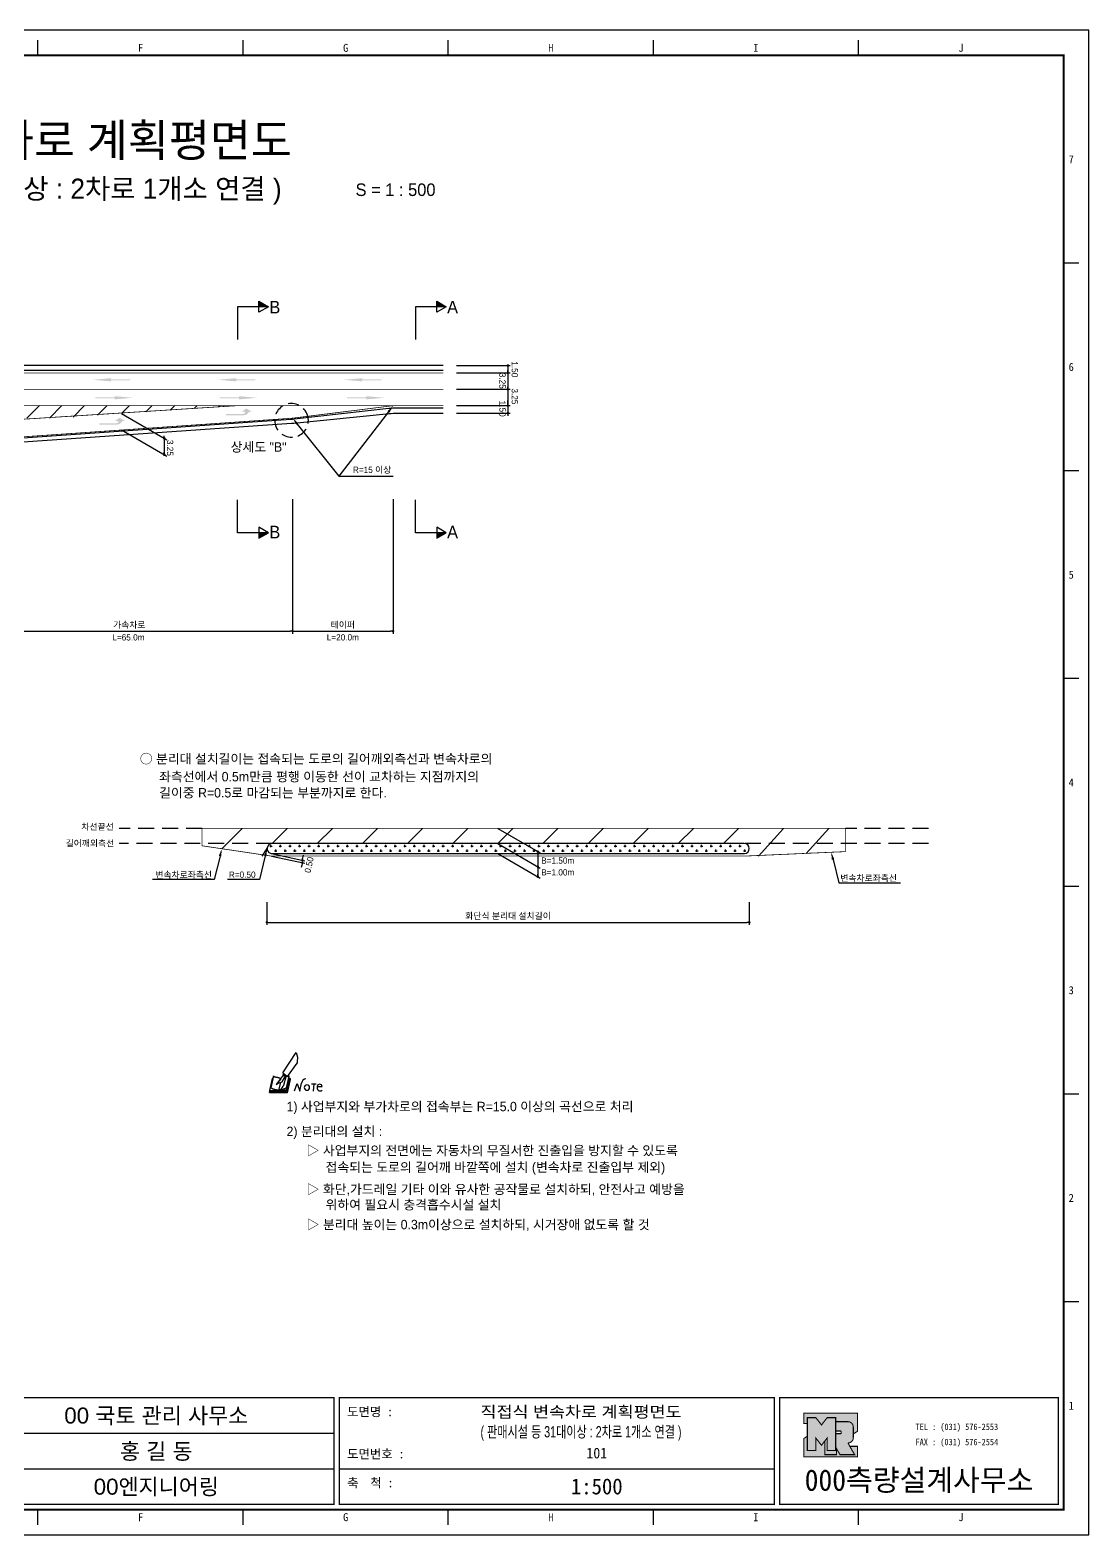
# Model space of a CAD drawing. Header units: millimetres. Extents: x 468 to 891, y -10 to 289.
# Drawn here: x 680.3 to 891, y -9.9 to 289.4 of the extents above; entities that cross this region are included whole.
import ezdxf
from ezdxf.enums import TextEntityAlignment as Align

# ---------------------------------------------------------------- set-up
doc = ezdxf.new("R2010")
doc.units = ezdxf.units.MM
doc.linetypes.add('HIDDEN', pattern=[9.525, 6.35, -3.175])
for name, color, linetype in [('CC-GSTR-0004', 4, 'Continuous'), ('CM-LANE-0030', 30, 'Continuous'), ('CZ-DIMT-0002', 7, 'Continuous'), ('CZ-LIN1-0007', 7, 'Continuous'), ('CZ-LIN2-0003', 3, 'Continuous'), ('CZ-LINE-0001', 7, 'Continuous'), ('CZ-TEXT-BOX0', 7, 'Continuous'), ('TITLE', 7, 'Continuous')]:
    doc.layers.add(name, color=color, linetype=linetype)
doc.styles.add('견고딕', font='arial.ttf')
doc.styles.add('돋움', font='')
doc.styles.add('돋음체', font='')
doc.styles.get('돋움').set_extended_font_data('Dotum')
doc.styles.get('돋음체').set_extended_font_data('DotumChe')

# ---------------------------------------------------------------- blocks, each defined once
blk = doc.blocks.new('note')
for p, q in [((0.85, 3.5), (3.53, 7.57)), ((3.53, 7.57), (3.8, 6.64)), ((3.8, 6.64), (3.69, 5.72)), ((1, 3.1), (0.75, 2.77)), ((0.85, 3.5), (1.8, 2.79)), ((1, 3.4), (0.85, 3.21)), ((0.85, 3.21), (1.52, 2.71)), ((1.8, 2.79), (3.74, 5.46)), ((3.69, 5.72), (3.74, 5.46)), ((-1.24, 2.36), (-1.77, 0)), ((-1.77, 0), (1.77, 0)), ((-1.77, 0), (-1.77, -0.3)), ((-1.53, 0.52), (-1.55, 0.54)), ((-1.01, 2.9), (-1.53, 0.52)), ((-1.48, 0.48), (-1.53, 0.52)), ((-1.43, 0.44), (-1.48, 0.48)), ((-1.38, 0.41), (-1.43, 0.44)), ((-1.33, 0.4), (-1.38, 0.41)), ((-1.27, 0.37), (-1.33, 0.4)), ((-1.22, 0.35), (-1.27, 0.37)), ((-1.13, 2.36), (-1.24, 2.36)), ((-1.17, 0.33), (-1.22, 0.35)), ((-1.12, 0.32), (-1.17, 0.33)), ((-1.02, 0.25), (-1.12, 0.32)), ((-0.97, 0.22), (-1.02, 0.25)), ((-1, 2.9), (-1.01, 2.9)), ((-0.98, 2.85), (-1, 2.9)), ((-0.95, 2.8), (-0.98, 2.85)), ((-0.93, 0.21), (-0.97, 0.22)), ((-0.9, 2.75), (-0.95, 2.8)), ((-0.88, 0.19), (-0.93, 0.21)), ((-0.85, 2.72), (-0.9, 2.75)), ((-0.8, 0.18), (-0.88, 0.19)), ((-0.79, 2.69), (-0.85, 2.72)), ((-0.75, 0.17), (-0.8, 0.18)), ((-0.74, 2.68), (-0.79, 2.69)), ((-0.7, 0.16), (-0.75, 0.17)), ((-0.69, 2.65), (-0.74, 2.68)), ((-0.64, 0.15), (-0.7, 0.16)), ((-0.64, 2.65), (-0.69, 2.65)), ((-0.59, 2.63), (-0.64, 2.65)), ((-0.58, 0.14), (-0.64, 0.15)), ((-0.54, 2.62), (-0.59, 2.63)), ((-0.53, 0.13), (-0.58, 0.14)), ((-0.48, 2.61), (-0.54, 2.62)), ((-0.48, 0.12), (-0.53, 0.13)), ((-0.43, 2.61), (-0.48, 2.61)), ((-0.43, 0.11), (-0.48, 0.12)), ((0.75, 2.77), (-0.46, 1.16)), ((0.37, 2.24), (-0.46, 1.16)), ((-0.46, 1.16), (-0.08, 1.47)), ((-0.38, 2.59), (-0.43, 2.61)), ((-0.38, 0.08), (-0.43, 0.11)), ((-0.33, 2.59), (-0.38, 2.59)), ((-0.29, 0.06), (-0.38, 0.08)), ((-0.27, 2.58), (-0.33, 2.59)), ((-0.23, 0.05), (-0.29, 0.06)), ((-0.22, 2.57), (-0.27, 2.58)), ((-0.16, 0.04), (-0.23, 0.05)), ((-0.17, 2.56), (-0.22, 2.57)), ((-0.12, 2.55), (-0.17, 2.56)), ((-0.11, 0.03), (-0.16, 0.04)), ((-0.07, 2.53), (-0.12, 2.55)), ((-0.04, 0.02), (-0.11, 0.03)), ((-0.08, 1.47), (0.72, 1.75)), ((-0.01, 2.51), (-0.07, 2.53)), ((-0.05, -0.3), (-0.05, 0)), ((0, 0), (-0.04, 0.02)), ((0.04, 2.5), (-0.01, 2.51)), ((0.37, 1.63), (0, 0)), ((0, 0), (1.6, 0.53)), ((0, 0), (1.65, 0.18)), ((0, 0.01), (0.06, 0.04)), ((0, -0.3), (0, 0)), ((0.09, 2.48), (0.04, 2.5)), ((0.05, -0.3), (0.05, 0)), ((0.06, 0.04), (0.11, 0.07)), ((0.14, 2.48), (0.09, 2.48)), ((0.11, 0.07), (0.16, 0.09)), ((0.2, 2.47), (0.14, 2.48)), ((0.16, 0.09), (0.21, 0.12)), ((0.26, 2.43), (0.18, 2.46)), ((0.21, 0.12), (0.27, 0.14)), ((0.34, 2.4), (0.26, 2.43)), ((0.27, 0.14), (0.36, 0.19)), ((0.45, 2.37), (0.34, 2.4)), ((0.36, 0.19), (0.41, 0.22)), ((0.41, 0.22), (0.46, 0.27)), ((0.46, 0.27), (0.51, 0.3)), ((0.51, 0.3), (0.56, 0.34)), ((0.56, 0.34), (0.6, 0.4)), ((0.6, 0.4), (0.64, 0.45)), ((0.64, 0.45), (0.67, 0.51)), ((0.67, 0.51), (0.74, 0.58)), ((0.72, 1.75), (1.16, 2.53)), ((0.74, 0.58), (0.79, 0.63)), ((0.79, 0.63), (0.83, 0.68)), ((0.83, 0.68), (0.86, 0.73)), ((0.86, 0.73), (0.89, 0.79)), ((0.89, 0.84), (0.92, 0.89)), ((0.89, 0.79), (0.89, 0.84)), ((0.92, 0.89), (0.96, 0.95)), ((0.96, 0.95), (1.01, 0.97)), ((1.47, 2.74), (1.01, 0.97)), ((1.16, 2.53), (1.37, 2.82)), ((2.13, 2.84), (1.44, 2.63)), ((1.52, 2.71), (1.66, 2.9)), ((1.6, 0.53), (2.13, 2.84)), ((1.65, 0.18), (2.19, 2.48)), ((1.77, 0), (2.3, 2.36)), ((1.77, -0.3), (2.3, 2.07)), ((1.77, -0.38), (2.3, 1.99)), ((1.77, -0.44), (2.3, 1.93)), ((1.77, 0), (1.77, -0.3)), ((2.19, 2.48), (2.04, 2.47)), ((2.3, 2.36), (2.16, 2.36)), ((2.3, 2.36), (2.3, 2.07)), ((3.21, -0.08), (3.68, 1.4)), ((3.68, 1.4), (4.26, -0.14)), ((4.26, -0.14), (4.56, 1.44)), ((6.55, 1.34), (7.46, 1.34)), ((7.01, 1.34), (6.87, -0.11)), ((7.71, 0.77), (7.71, 0.55)), ((7.71, 0.77), (8.67, 0.77)), ((-1.77, -0.3), (1.77, -0.3)), ((-1.77, -0.43), (-1.77, -0.3)), ((-1.77, -0.37), (1.77, -0.37)), ((-1.77, -0.43), (1.77, -0.43))]:
    blk.add_line(p, q)
for centre, major_axis, start_param, end_param in [((0.4, 2.31), (0.0702, 0.0702), 3.283946, 6.425539), ((5.68, 1.23), (-0.806, 0.806), -0.591174, 0.597824), ((5.66, 0.58), (-0.378, 0.378), 3.926991, 10.210176), ((8.3, 0.49), (0.422, 0.422), 2.265602, 4.634911), ((8.19, 0.77), (-0.342, 0.342), 3.926991, 7.068583)]:
    blk.add_ellipse(centre, major_axis=major_axis, ratio=1, start_param=start_param, end_param=end_param)
blk = doc.blocks.new('_Dot')
at = {"color": 0, "linetype": 'ByBlock', "lineweight": -2}
blk.add_line((-0.5, 0), (-1, 0), dxfattribs=at)
at = {"color": 0, "linetype": 'ByBlock', "const_width": 0.5}
blk.add_lwpolyline([(-0.25, 0, 1), (0.25, 0, 1)], format="xyb", close=True, dxfattribs=at)

msp = doc.modelspace()

# ---------------------------------------------------------------- hatches: boundary and pattern name
at = {"layer": 'CM-LANE-0030'}
h = msp.add_hatch(dxfattribs=at)
h.set_pattern_fill('ANSI31', color=256, style=0)
h.set_pattern_definition([(45, (464.765, -16.1047), (-2.245064, 2.245064), [])])
h.paths.add_polyline_path([(685.46, 212.22), (721.57, 214.72), (612.76, 214.72), (628.11, 212.41, -0.015132), (629.2, 212.22), (631.14, 212.22, 0.001024), (631.07, 212.24, -0.857281), (631.22, 213.22), (678.2, 213.22, -0.966023), (678.24, 212.22), (678.22, 212.22)])
at = {"layer": 'CZ-LIN1-0007'}
for points in [[(696.37, 220.18), (696.37, 219.96), (700.19, 219.97), (700.19, 219.75), (696.37, 219.75), (696.37, 219.54), (692.72, 219.86)], [(721.29, 220.18), (721.29, 219.96), (725.12, 219.97), (725.12, 219.75), (721.29, 219.75), (721.29, 219.54), (717.64, 219.86)], [(746.37, 220.18), (746.37, 219.96), (750.19, 219.97), (750.19, 219.75), (746.37, 219.75), (746.37, 219.54), (742.72, 219.86)], [(697.08, 216.6), (697.08, 216.39), (693.26, 216.39), (693.26, 216.17), (697.08, 216.17), (697.08, 215.96), (700.73, 216.28)], [(721.82, 216.6), (721.82, 216.39), (718, 216.39), (718, 216.17), (721.82, 216.17), (721.82, 215.96), (725.47, 216.28)], [(747.18, 216.6), (747.18, 216.39), (743.35, 216.39), (743.35, 216.17), (747.18, 216.17), (747.18, 215.96), (750.83, 216.28)], [(722.81, 212.81, 0.267976), (723.84, 213.5), (724.47, 213.5), (723.3, 214.15), (722.36, 213.51), (723.05, 213.5, -0.504994), (722.74, 213.08), (719.28, 213.06), (719.28, 212.79)], [(697.57, 210.95, 0.267976), (698.6, 211.64), (699.22, 211.64), (698.05, 212.29), (697.11, 211.65), (697.8, 211.64, -0.504994), (697.49, 211.22), (694.03, 211.2), (694.03, 210.93)]]:
    msp.add_hatch(color=256, dxfattribs=at).paths.add_polyline_path(points)
at = {"layer": 'CZ-LIN2-0003'}
h = msp.add_hatch(dxfattribs=at)
h.set_pattern_fill('CROSS', color=256, scale=0.15, style=0)
h.set_pattern_definition([(0, (395.5289, -331.0459), (0.9525, 0.9525), [0.47625, -1.42875]), (90, (395.76705, -331.284), (-0.9525, 0.9525), [0.47625, -1.42875])])
h.paths.add_polyline_path([(728.43, 127.6, 0.857281), (728.13, 125.65, -0.001024), (728.28, 125.6), (822.4, 125.6, 1), (822.4, 127.6)])
at = {"layer": 'CZ-LINE-0001'}
for points in [[(725.81, 235.49), (725.81, 234.39), (727.71, 234.39)], [(761.19, 235.49), (761.19, 234.39), (763.09, 234.39)], [(727.71, 189.44), (725.81, 189.44), (725.81, 188.34)], [(763.09, 189.44), (761.19, 189.44), (761.19, 188.34)]]:
    msp.add_hatch(color=256, dxfattribs=at).paths.add_polyline_path(points)
at = {"layer": 'TITLE', "ltscale": 150}
h = msp.add_hatch(color=8, dxfattribs=at)
edge = h.paths.add_edge_path()
edge.add_line((844.91, 14.28), (834.24, 14.28))
edge.add_line((834.24, 14.28), (834.24, 12.2))
edge.add_line((834.24, 12.2), (834.95, 12.2))
edge.add_line((834.95, 12.2), (834.95, 13.38))
edge.add_line((834.95, 13.38), (836.64, 13.38))
edge.add_line((836.64, 13.38), (837.77, 11.92))
edge.add_line((837.77, 11.92), (838.9, 13.38))
edge.add_line((838.9, 13.38), (840.59, 13.38))
edge.add_line((840.59, 13.38), (840.59, 12.58))
edge.add_line((840.59, 12.58), (843.03, 12.58))
edge.add_arc((843.03, 11.51), 1.07, 0, 90, ccw=False)
edge.add_line((844.1, 11.51), (844.1, 10.14))
edge.add_line((844.1, 10.14), (844.91, 10.65))
edge.add_line((844.91, 10.65), (844.91, 14.28))
h.paths.add_polyline_path([(838.45, 8.76), (837.77, 7.88), (836.64, 9.33), (836.64, 6.82), (834.95, 6.82), (834.95, 9.67), (834.24, 9.23), (834.24, 5.59), (844.91, 5.59), (844.91, 7.67), (843.41, 7.67), (844.37, 6.02), (841.46, 6.02), (840.76, 7.23), (840.76, 6.02), (838.45, 6.02)])
msp.add_hatch(color=5, dxfattribs=at).paths.add_polyline_path([(840.59, 13.38), (838.9, 13.38), (837.77, 11.92), (836.64, 13.38), (834.95, 13.38), (834.95, 6.82), (836.64, 6.82), (836.64, 9.33), (837.77, 7.88), (838.9, 9.33), (838.9, 6.82), (840.59, 6.82)])
h = msp.add_hatch(color=161, dxfattribs=at)
edge = h.paths.add_edge_path()
edge.add_arc((843.03, 11.51), 1.07, 360, 450)
edge.add_line((843.03, 12.58), (840.59, 12.58))
edge.add_line((840.59, 12.58), (840.59, 10.73))
edge.add_line((840.59, 10.73), (841.58, 10.73))
edge.add_arc((841.58, 10.61), 0.113, 0, 90, ccw=False)
edge.add_line((841.7, 10.61), (841.7, 10.3))
edge.add_arc((841.58, 10.3), 0.113, 270, 360, ccw=False)
edge.add_line((841.58, 10.19), (840.59, 10.19))
edge.add_line((840.59, 10.19), (840.59, 6.82))
edge.add_line((840.59, 6.82), (838.9, 6.82))
edge.add_line((838.9, 6.82), (838.9, 9.33))
edge.add_line((838.9, 9.33), (838.45, 8.76))
edge.add_line((838.45, 8.76), (838.45, 6.02))
edge.add_line((838.45, 6.02), (840.76, 6.02))
edge.add_line((840.76, 6.02), (840.76, 7.23))
edge.add_line((840.76, 7.23), (841.46, 6.02))
edge.add_line((841.46, 6.02), (844.37, 6.02))
edge.add_line((844.37, 6.02), (843.03, 8.34))
edge.add_arc((843.03, 9.41), 1.07, 270, 360)
edge.add_line((844.1, 9.41), (844.1, 11.51))

# ---------------------------------------------------------------- linework, layer by layer
at = {"color": 0, "linetype": 'ByBlock', "lineweight": -2}
for p, q in [((775.34, 222.47), (775.34, 222.22)), ((775.34, 221.47), (775.34, 221.72)), ((775.34, 220.97), (775.34, 220.72)), ((775.34, 218.22), (775.34, 218.47)), ((775.34, 217.72), (775.34, 217.47)), ((775.34, 214.97), (775.34, 215.22)), ((775.34, 214.97), (775.34, 215.22)), ((775.34, 212.97), (775.34, 212.72)), ((775.34, 212.97), (775.34, 212.72)), ((706.98, 208.46), (706.98, 208.71)), ((706.98, 207.96), (706.98, 207.71)), ((706.97, 205.21), (706.97, 205.46)), ((781.29, 125.77), (781.29, 125.52)), ((734.4, 123.54), (734.35, 123.3)), ((734.5, 124.53), (734.55, 124.78)), ((781.29, 122.77), (781.29, 122.52)), ((781.29, 121.27), (781.29, 121.52))]:
    msp.add_line(p, q, dxfattribs=at)
at = {"color": 0, "linetype": 'ByBlock', "const_width": 0.25}
for points in [[(775.34, 222.59, 1), (775.34, 222.84, 1)], [(775.34, 221.09, 1), (775.34, 221.34, 1)], [(775.34, 221.34, 1), (775.34, 221.09, 1)], [(775.34, 217.84, 1), (775.34, 218.09, 1)], [(775.34, 218.09, 1), (775.34, 217.84, 1)], [(775.34, 214.84, 1), (775.34, 214.59, 1)], [(775.34, 214.84, 1), (775.34, 214.59, 1)], [(775.34, 213.09, 1), (775.34, 213.34, 1)], [(775.34, 213.09, 1), (775.34, 213.34, 1)], [(706.98, 208.09, 1), (706.98, 208.34, 1)], [(706.98, 208.34, 1), (706.98, 208.09, 1)], [(706.97, 205.09, 1), (706.97, 204.84, 1)], [(781.29, 125.89, 1), (781.29, 126.14, 1)], [(734.48, 124.41, 1), (734.42, 124.17, 1)], [(734.42, 123.67, 1), (734.48, 123.91, 1)], [(781.29, 122.89, 1), (781.29, 123.14, 1)], [(781.29, 121.14, 1), (781.29, 120.89, 1)]]:
    msp.add_lwpolyline(points, format="xyb", close=True, dxfattribs=at)
at = {"layer": 'CC-GSTR-0004'}
for points in [[(762.51, 222.72), (587.51, 222.72)], [(762.51, 221.72), (587.51, 221.72)]]:
    msp.add_lwpolyline(points, dxfattribs=at)
for points in [[(762.51, 214.22), (753.36, 214.22, 0.028022), (751.68, 214.12), (751.68, 214.12), (732.83, 212), (732.83, 212, -0.010735), (732.19, 211.95), (732.19, 211.95), (677.9, 208.19, 0.201252), (667.7, 203.06)], [(668.28, 202.57, -0.201252), (677.95, 207.44), (732.29, 211.2, 0.007667), (732.74, 211.24), (751.77, 213.14, -0.024952), (753.26, 213.22), (762.51, 213.22)]]:
    msp.add_lwpolyline(points, format="xyb", dxfattribs=at)
at = {"layer": 'CM-LANE-0030'}
for p, q in [((718.43, 126.56), (722.47, 130.6)), ((728.45, 127.6), (731.45, 130.6)), ((737.43, 127.6), (740.43, 130.6)), ((746.41, 127.6), (749.41, 130.6)), ((755.39, 127.6), (758.39, 130.6)), ((764.37, 127.6), (767.37, 130.6)), ((773.35, 127.6), (776.35, 130.6)), ((782.33, 127.6), (785.33, 130.6)), ((791.31, 127.6), (794.31, 130.6)), ((800.29, 127.6), (803.29, 130.6)), ((809.27, 127.6), (812.27, 130.6)), ((818.25, 127.6), (821.25, 130.6)), ((825.23, 125.1), (830.23, 130.6)), ((834.71, 125.64), (839.21, 130.6)), ((726.45, 125.1), (727.44, 126.58))]:
    msp.add_line(p, q, dxfattribs=at)
at = {"layer": 'CM-LANE-0030', "const_width": 0.15}
msp.add_lwpolyline([(762.51, 217.97), (587.51, 217.97)], dxfattribs=at)
for points in [[(678.22, 211.97), (631.14, 211.97, -0.06063), (631.14, 211.97), (612.76, 214.72), (721.57, 214.72)], [(842.53, 130.6), (842.53, 125.99), (822.44, 125.1), (728.28, 125.1, -0.142447), (728.28, 125.1), (714.5, 127.15), (714.5, 130.6)]]:
    msp.add_lwpolyline(points, format="xyb", close=True, dxfattribs=at)
at = {"layer": 'CZ-LIN1-0007', "const_width": 0.15}
msp.add_lwpolyline([(762.51, 221.22), (587.51, 221.22)], dxfattribs=at)
msp.add_lwpolyline([(762.51, 214.72), (753.45, 214.72), (753.45, 214.72, 0.031099), (751.59, 214.6), (732.93, 212.27), (732.93, 212.27, -0.01381), (732.1, 212.19), (732.1, 212.19), (677.88, 208.44, 0.201252), (667.51, 203.22)], format="xyb", dxfattribs=at)
at = {"layer": 'CZ-LIN1-0007', "linetype": 'HIDDEN', "const_width": 0.15}
msp.add_lwpolyline([(753.45, 214.72), (721.57, 214.72)], dxfattribs=at)
at = {"layer": 'CZ-LIN2-0003'}
msp.add_lwpolyline([(822.4, 127.6), (728.43, 127.6, 0.857281), (728.13, 125.65, -0.001024), (728.28, 125.6), (822.44, 125.6), (822.47, 125.6, 0.966023)], format="xyb", close=True, dxfattribs=at)
at = {"layer": 'CZ-LINE-0001'}
for p, q in [((727.71, 234.39), (721.57, 234.39)), ((721.57, 234.39), (721.57, 227.85)), ((725.81, 233.29), (725.81, 235.49)), ((725.81, 235.49), (727.71, 234.39)), ((727.71, 234.39), (725.81, 233.29)), ((763.09, 234.39), (756.95, 234.39)), ((756.95, 234.39), (756.95, 227.85)), ((761.19, 233.29), (761.19, 235.49)), ((761.19, 235.49), (763.09, 234.39)), ((763.09, 234.39), (761.19, 233.29)), ((765.12, 222.72), (775.84, 222.72)), ((775.34, 222.22), (775.34, 213.22)), ((765.12, 221.22), (775.84, 221.22)), ((765.12, 221.22), (775.84, 221.22)), ((765.12, 217.97), (775.84, 217.97)), ((765.12, 217.97), (775.84, 217.97)), ((775.34, 215.22), (775.34, 215.72)), ((698.48, 213.12), (707.48, 207.93)), ((765.12, 214.72), (775.84, 214.72)), ((765.12, 214.72), (775.84, 214.72)), ((765.12, 213.22), (775.84, 213.22)), ((765.12, 213.22), (775.84, 213.22)), ((698.47, 209.87), (707.47, 204.67)), ((706.98, 207.71), (706.98, 204.71)), ((741.74, 200.7), (752.52, 200.7)), ((721.57, 189.44), (721.57, 195.98)), ((732.51, 196.12), (732.51, 169.35)), ((732.51, 196.12), (732.51, 169.35)), ((752.51, 196.12), (752.51, 169.35)), ((756.95, 189.44), (756.95, 195.98)), ((727.71, 189.44), (721.57, 189.44)), ((727.71, 189.44), (725.81, 190.54)), ((725.81, 190.54), (725.81, 188.34)), ((725.81, 188.34), (727.71, 189.44)), ((763.09, 189.44), (756.95, 189.44)), ((763.09, 189.44), (761.19, 190.54)), ((761.19, 190.54), (761.19, 188.34)), ((761.19, 188.34), (763.09, 189.44)), ((668.01, 169.85), (732.01, 169.85)), ((733.01, 169.85), (752.01, 169.85)), ((773.35, 130.6), (781.79, 125.73)), ((773.35, 127.6), (781.79, 122.73)), ((781.29, 126.02), (781.29, 121.02)), ((728.28, 125.6), (734.94, 124.18)), ((728.28, 125.1), (734.94, 123.68)), ((734.35, 123.3), (734.24, 122.81)), ((734.55, 124.78), (734.66, 125.27)), ((773.35, 125.6), (781.79, 120.73)), ((727.38, 115.96), (727.38, 111.42)), ((823.4, 115.96), (823.4, 111.42)), ((727.88, 111.92), (822.9, 111.92))]:
    msp.add_line(p, q, dxfattribs=at)
at = {"layer": 'CZ-LINE-0001', "linetype": 'HIDDEN', "ltscale": 0.35}
msp.add_line((735.62, 212.19), (735.62, 212.19), dxfattribs=at)
at = {"layer": 'CZ-LINE-0001', "linetype": 'HIDDEN', "ltscale": 0.5}
for p, q in [((714.5, 130.6), (697.98, 130.6)), ((859.06, 130.6), (842.53, 130.6)), ((728.43, 127.6), (697.98, 127.6)), ((859.06, 127.6), (822.4, 127.6))]:
    msp.add_line(p, q, dxfattribs=at)
at = {"layer": 'CZ-LINE-0001'}
for points in [[(751.6, 213.48), (741.74, 200.7)], [(733.45, 211.05), (741.74, 200.7)], [(718.07, 125.11), (716.89, 120.44), (704.66, 120.44)], [(727.07, 125.13), (725.9, 120.46), (719.55, 120.46)]]:
    msp.add_lwpolyline(points, dxfattribs=at)
at = {"layer": 'CZ-LINE-0001', "extrusion": (0, 0, -1)}
msp.add_lwpolyline([(-840.07, 124.44), (-841.24, 119.78), (-853.47, 119.78)], dxfattribs=at)
at = {"layer": 'CZ-LINE-0001', "linetype": 'HIDDEN', "ltscale": 0.35}
msp.add_arc((732.3, 211.79), 3.35, 6.7667, 6.749, dxfattribs=at)
at = {"layer": 'CZ-LINE-0001'}
for points in [[(751.4, 213.63), (752.52, 214.67), (751.8, 213.33)], [(733.26, 210.9), (732.51, 212.22), (733.65, 211.21)], [(717.82, 125.17), (718.43, 126.56), (718.31, 125.05)], [(726.83, 125.19), (727.44, 126.58), (727.31, 125.07)]]:
    msp.add_solid(points, dxfattribs=at)
at = {"layer": 'CZ-LINE-0001', "extrusion": (0, 0, -1)}
msp.add_solid([(-840.31, 124.5), (-839.7, 125.9), (-839.82, 124.38)], dxfattribs=at)
at = {"layer": 'TITLE', "color": 7, "linetype": 'Continuous'}
for p, q in [((681.83, 284.39), (681.83, 287.41)), ((722.66, 284.39), (722.66, 287.41)), ((763.48, 284.39), (763.48, 287.41)), ((804.31, 284.39), (804.31, 287.41)), ((845.13, 284.39), (845.13, 287.41)), ((888.98, 243.06), (885.96, 243.06)), ((888.98, 201.73), (885.96, 201.73)), ((888.98, 160.4), (885.96, 160.4)), ((888.98, 119.07), (885.96, 119.07)), ((888.98, 77.74), (885.96, 77.74)), ((888.98, 36.42), (885.96, 36.42)), ((681.83, -7.94), (681.83, -4.91)), ((722.66, -7.94), (722.66, -4.91)), ((763.48, -7.94), (763.48, -4.91)), ((804.31, -7.94), (804.31, -4.91)), ((845.13, -7.94), (845.13, -4.91))]:
    msp.add_line(p, q, dxfattribs=at)
at = {"layer": 'TITLE', "ltscale": 150}
for p, q in [((654.11, 10.3), (740.72, 10.3)), ((654.11, 3.22), (740.72, 3.22)), ((741.78, 3.22), (828.39, 3.22))]:
    msp.add_line(p, q, dxfattribs=at)
at = {"layer": 'TITLE'}
msp.add_line((886.07, -4.91), (477.21, -4.91), dxfattribs=at)
msp.add_lwpolyline([(467.63, -9.95), (890.99, -9.95), (890.99, 289.43), (467.63, 289.43)], close=True, dxfattribs=at)
at = {"layer": 'TITLE', "linetype": 'Continuous', "const_width": 0.403}
msp.add_lwpolyline([(477.71, -4.91), (477.71, 284.39), (885.96, 284.39), (885.96, -4.91)], close=True, dxfattribs=at)
at = {"layer": 'TITLE', "ltscale": 150}
for points, const_width in [([(740.72, -3.85), (654.11, -3.85), (654.11, 17.37), (740.72, 17.37)], 0.265), ([(741.78, 17.37), (828.39, 17.37), (828.39, -3.85), (741.78, -3.85)], 0.265), ([(884.9, 17.37), (884.9, -3.85), (829.46, -3.85), (829.46, 17.37), (884.9, 17.37)], 0.265), ([(840.59, 13.38), (838.9, 13.38), (837.77, 11.92), (836.64, 13.38), (834.95, 13.38), (834.95, 6.82), (836.64, 6.82), (836.64, 9.33), (837.77, 7.88), (838.9, 9.33), (838.9, 6.82), (840.59, 6.82)], 0.212), ([(838.45, 8.76), (837.77, 7.88), (836.64, 9.33), (836.64, 6.82), (834.95, 6.82), (834.95, 9.67), (834.24, 9.23), (834.24, 5.59), (844.91, 5.59), (844.91, 7.67), (843.41, 7.67), (844.37, 6.02), (841.46, 6.02), (840.76, 7.23), (840.76, 6.02), (838.45, 6.02)], 0.212)]:
    msp.add_lwpolyline(points, close=True, dxfattribs=dict(at, const_width=const_width))
at = {"layer": 'TITLE', "ltscale": 150, "const_width": 0.212}
for points in [[(844.91, 14.28), (834.24, 14.28), (834.24, 12.2), (834.95, 12.2), (834.95, 13.38), (836.64, 13.38), (837.77, 11.92), (838.9, 13.38), (840.59, 13.38), (840.59, 12.58), (843.03, 12.58, -0.414214), (844.1, 11.51), (844.1, 10.14), (844.91, 10.65)], [(844.1, 11.51, 0.414214), (843.03, 12.58), (840.59, 12.58), (840.59, 10.73), (841.58, 10.73, -0.414214), (841.7, 10.61), (841.7, 10.3, -0.414214), (841.58, 10.19), (840.59, 10.19), (840.59, 6.82), (838.9, 6.82), (838.9, 9.33), (838.45, 8.76), (838.45, 6.02), (840.76, 6.02), (840.76, 7.23), (841.46, 6.02), (844.37, 6.02), (843.03, 8.34, 0.414214), (844.1, 9.41)]]:
    msp.add_lwpolyline(points, format="xyb", close=True, dxfattribs=at)

# ---------------------------------------------------------------- block references
at = {"layer": 'CZ-LINE-0001', "xscale": 0.5, "yscale": 0.5, "zscale": 0.5}
for p in [(732.51, 169.85), (752.51, 169.85), (823.4, 111.92)]:
    msp.add_blockref('_Dot', p, dxfattribs=at)
at = {"layer": 'CZ-LINE-0001', "xscale": 0.5, "yscale": 0.5, "zscale": 0.5, "rotation": 180}
for p in [(732.51, 169.85), (727.38, 111.92)]:
    msp.add_blockref('_Dot', p, dxfattribs=at)
at = {"layer": 'CZ-TEXT-BOX0'}
msp.add_blockref('note', (729.71, 78.47), dxfattribs=at)

# ---------------------------------------------------------------- texts
at = {"layer": 'CZ-DIMT-0002', "style": '돋움'}
for s, height, p in [('B', 2.5, (728.97, 234.31)), ('A', 2.5, (764.35, 234.31)), ('상세도 "B"', 1.875, (725.75, 206.49)), ('R=15 이상', 1.25, (748.33, 201.95)), ('B', 2.5, (728.97, 189.57)), ('A', 2.5, (764.35, 189.57)), ('L=65.0m', 1.25, (699.84, 168.62)), ('L=20.0m', 1.25, (742.51, 168.62)), ('차선끝선', 1.25, (693.7, 130.94))]:
    msp.add_text(s, height=height, dxfattribs=at).set_placement(p, align=Align.MIDDLE_CENTER)
for s, p in [('1.50', (776.1, 223.53)), ('3.25', (773.66, 221.25)), ('1.50', (773.66, 215.7)), ('3.25', (776.1, 218.14))]:
    msp.add_text(s, height=1.25, rotation=270, dxfattribs=at).set_placement(p)
for s, p in [('○ 분리대 설치길이는 접속되는 도로의 길어깨외측선과 변속차로의', (702.1, 144.46)), ('좌측선에서 0.5m만큼 평행 이동한 선이 교차하는 지점까지의', (705.95, 140.9)), ('길이중 R=0.5로 마감되는 부분까지로 한다.', (705.95, 137.7)), ('1) 사업부지와 부가차로의 접속부는 R=15.0 이상의 곡선으로 처리', (731.31, 75.28)), ('2) 분리대의 설치 :', (731.31, 70.33)), ('▷ 사업부지의 전면에는 자동차의 무질서한 진출입을 방지할 수 있도록', (735.3, 66.53)), ('접속되는 도로의 길어깨 바깥쪽에 설치 (변속차로 진출입부 제외)', (739.08, 63.21)), ('▷ 화단,가드레일 기타 이와 유사한 공작물로 설치하되, 안전사고 예방을', (735.3, 58.81)), ('위하여 필요시 충격흡수시설 설치', (739.08, 55.74)), ('▷ 분리대 높이는 0.3m이상으로 설치하되, 시거장애 없도록 할 것', (735.3, 51.79))]:
    msp.add_text(s, height=1.875, dxfattribs=at).set_placement(p, align=Align.MIDDLE_LEFT)
for s, p in [('길어깨외측선', (687.35, 127.02)), ('B=1.50m', (781.99, 123.58)), ('변속차로좌측선', (705.2, 120.75)), ('R=0.50', (719.83, 120.78)), ('B=1.00m', (781.99, 121.24)), ('변속차로좌측선', (841.52, 120.09))]:
    msp.add_text(s, height=1.25, dxfattribs=at).set_placement(p)
at = {"layer": 'CZ-DIMT-0002', "char_height": 1.25, "attachment_point": 5, "style": '돋움'}
for s, insert, rotation in [('3.25', (708.13, 206.31), 270), ('\\A1;0.50', (735.8, 123.35), 78.0015)]:
    msp.add_mtext(s, dxfattribs=dict(at, insert=insert, rotation=rotation))
at = {"layer": 'CZ-LINE-0001', "char_height": 1.25, "attachment_point": 5, "style": '돋움'}
for s, insert in [('\\A1;가속차로', (700.01, 171.04)), ('\\A1;테이퍼', (742.51, 171.04)), ('\\A1;화단식 분리대 설치길이', (775.39, 113.12))]:
    msp.add_mtext(s, dxfattribs=dict(at, insert=insert))
at = {"layer": 'TITLE', "color": 3, "linetype": 'Continuous', "style": '돋음체'}
for s, p in [('F', (702.25, 285.9)), ('G', (743.07, 285.9)), ('H', (783.9, 285.9)), ('I', (824.72, 285.9)), ('J', (865.54, 285.9)), ('7', (887.47, 263.73)), ('6', (887.47, 222.4)), ('5', (887.47, 181.07)), ('4', (887.47, 139.74)), ('3', (887.47, 98.41)), ('2', (887.47, 57.09)), ('1', (887.47, 15.76)), ('F', (702.25, -6.42)), ('G', (743.07, -6.42)), ('H', (783.9, -6.42)), ('I', (824.72, -6.42)), ('J', (865.54, -6.42))]:
    msp.add_text(s, height=1.59, dxfattribs=at).set_placement(p, align=Align.MIDDLE)
at = {"layer": 'TITLE', "style": '돋움'}
for s, height, p in [('직접식 변속차로 계획평면도', 6.5, (681.05, 267.51)), ('( 판매시설 등 31대이상 : 2차로 1개소 연결 )', 4, (681.09, 257.88))]:
    msp.add_text(s, height=height, dxfattribs=at).set_placement(p, align=Align.MIDDLE_CENTER)
msp.add_text('S = 1 : 500', height=2.5, dxfattribs=at).set_placement((745.04, 257.67), align=Align.MIDDLE_LEFT)
at = {"layer": 'TITLE', "color": 7, "linetype": 'Continuous', "style": '견고딕'}
for s, height, p in [('00 국토 관리 사무소', 3.1832, (705.38, 13.83)), ('홍 길 동', 3.183, (705.38, 6.76)), ('00엔지니어링', 3.183, (705.38, -0.32))]:
    msp.add_text(s, height=height, dxfattribs=at).set_placement(p, align=Align.MIDDLE)
at = {"layer": 'TITLE', "style": '돋음체'}
for s, p in [('도면명 :', (743.38, 13.66)), ('도면번호 :', (743.38, 5.26)), ('축  척 :', (743.38, -0.49))]:
    msp.add_text(s, height=1.804, dxfattribs=at).set_placement(p)
at = {"layer": 'TITLE', "style": '돋움'}
for s, width, p, p2 in [('직접식 변속차로 계획평면도', 1.010039, (769.91, 13.4), (809.91, 13.4)), ('( 판매시설 등 31대이상 : 2차로 1개소 연결 )', 0.636772, (769.91, 9.45), (809.91, 9.45))]:
    msp.add_text(s, height=2.25, dxfattribs=dict(at, width=width)).set_placement(p, p2, align=Align.FIT)
at = {"layer": 'TITLE', "color": 180, "style": '돋음체'}
for s, p in [('TEL : (031) 576-2553', (856.48, 10.92)), ('FAX : (031) 576-2554', (856.48, 7.9))]:
    msp.add_text(s, height=1.2733, dxfattribs=at).set_placement(p)
at = {"layer": 'TITLE', "linetype": 'Continuous', "style": '돋음체'}
for s, height, p in [('101', 2.122, (793.05, 6.32)), ('1:500', 3.183, (793.05, -0.32))]:
    msp.add_text(s, height=height, dxfattribs=at).set_placement(p, align=Align.MIDDLE)
at = {"layer": 'TITLE', "color": 180, "style": '돋음체'}
msp.add_text('000측량설계사무소', height=4.244, dxfattribs=at).set_placement((857.18, -1.17), align=Align.CENTER)

doc.saveas('drawing.dxf')
